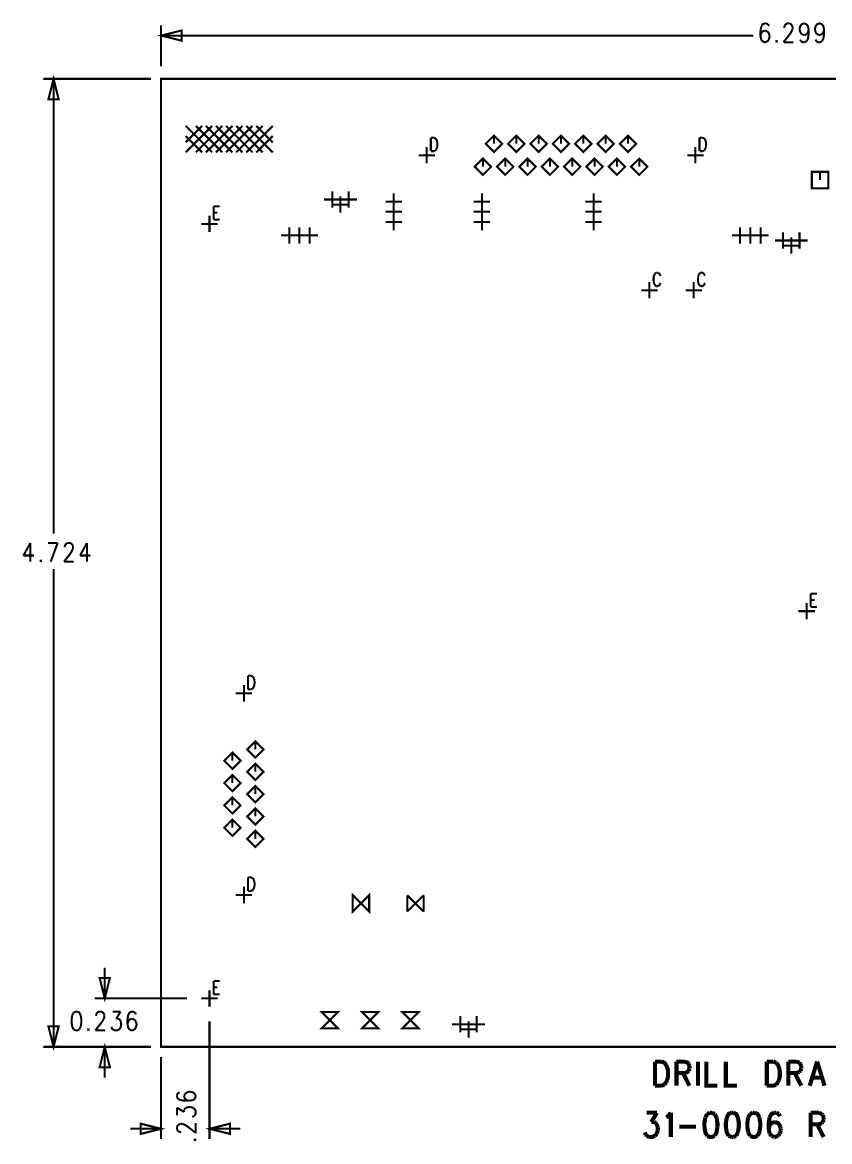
# Model space of a CAD drawing. Extents: x 7.3 to 18.3, y 4.7 to 13.
# Drawn here: x 7.32 to 11.26, y 7.54 to 13 of the extents above; entities that cross this region are included whole.
import ezdxf

# ---------------------------------------------------------------- set-up
doc = ezdxf.new("R2010")
doc.units = 0
doc.layers.add('DD_PHO', color=6, linetype='CONTINUOUS')

msp = doc.modelspace()

# ---------------------------------------------------------------- linework, layer by layer
at = {"layer": 'DD_PHO'}
for points, const_width in [([(8, 12.785), (8, 12.985)], 0.01), ([(8, 12.935), (8.1, 12.96), (8.1, 12.91), (8, 12.935)], 0.01), ([(10.92779, 12.97687), (10.92438, 12.955)], 0.01), ([(10.92438, 12.955), (10.92438, 12.93312)], 0.01), ([(10.92779, 12.94625), (10.92438, 12.93312)], 0.01), ([(10.94484, 12.99437), (10.93461, 12.99), (10.92779, 12.97687)], 0.01), ([(10.94484, 12.95937), (10.93461, 12.955), (10.92779, 12.94625)], 0.01), ([(10.95165, 12.99437), (10.94484, 12.99437)], 0.01), ([(10.94824, 12.95937), (10.94484, 12.95937)], 0.01), ([(10.95847, 12.955), (10.94824, 12.95937)], 0.01), ([(10.96188, 12.99), (10.95165, 12.99437)], 0.01), ([(10.96529, 12.94625), (10.95847, 12.955)], 0.01), ([(10.96529, 12.98125), (10.96188, 12.99)], 0.01), ([(10.9687, 12.93312), (10.96529, 12.94625)], 0.01), ([(11.07097, 12.94625), (11.03688, 12.9025)], 0.01), ([(11.04029, 12.97687), (11.0437, 12.98562)], 0.01), ([(11.04029, 12.9725), (11.04029, 12.97687)], 0.01), ([(11.0437, 12.98562), (11.04711, 12.99), (11.05393, 12.99437)], 0.01), ([(11.05393, 12.99437), (11.06756, 12.99437)], 0.01), ([(11.06756, 12.99437), (11.07438, 12.99)], 0.01), ([(11.07779, 12.95937), (11.07097, 12.94625)], 0.01), ([(11.07438, 12.99), (11.07779, 12.98562)], 0.01), ([(11.07779, 12.98562), (11.0812, 12.97687)], 0.01), ([(11.0812, 12.96812), (11.07779, 12.95937)], 0.01), ([(11.0812, 12.97687), (11.0812, 12.96812)], 0.01), ([(11.11529, 12.96812), (11.1187, 12.98125), (11.12552, 12.99), (11.13574, 12.99437)], 0.01), ([(11.11529, 12.96375), (11.11529, 12.96812)], 0.01), ([(11.1187, 12.95062), (11.11529, 12.96375)], 0.01), ([(11.12552, 12.94187), (11.1187, 12.95062)], 0.01), ([(11.13574, 12.9375), (11.12552, 12.94187)], 0.01), ([(11.13574, 12.99437), (11.13915, 12.99437)], 0.01), ([(11.13915, 12.99437), (11.14938, 12.99)], 0.01), ([(11.14938, 12.94187), (11.13915, 12.9375)], 0.01), ([(11.14938, 12.99), (11.1562, 12.98125), (11.15961, 12.96375), (11.15961, 12.94187)], 0.01), ([(11.1562, 12.95062), (11.14938, 12.94187)], 0.01), ([(11.15961, 12.94187), (11.1562, 12.92), (11.14938, 12.90687)], 0.01), ([(11.15961, 12.96375), (11.1562, 12.95062)], 0.01), ([(11.19029, 12.96812), (11.1937, 12.98125), (11.20052, 12.99), (11.21074, 12.99437)], 0.01), ([(11.19029, 12.96375), (11.19029, 12.96812)], 0.01), ([(11.1937, 12.95062), (11.19029, 12.96375)], 0.01), ([(11.20052, 12.94187), (11.1937, 12.95062)], 0.01), ([(11.21074, 12.9375), (11.20052, 12.94187)], 0.01), ([(11.21074, 12.99437), (11.21415, 12.99437)], 0.01), ([(11.21415, 12.99437), (11.22438, 12.99)], 0.01), ([(11.22438, 12.94187), (11.21415, 12.9375)], 0.01), ([(11.22438, 12.99), (11.2312, 12.98125), (11.23461, 12.96375), (11.23461, 12.94187)], 0.01), ([(11.2312, 12.95062), (11.22438, 12.94187)], 0.01), ([(11.23461, 12.94187), (11.2312, 12.92), (11.22438, 12.90687)], 0.01), ([(11.23461, 12.96375), (11.2312, 12.95062)], 0.01), ([(8, 12.935), (10.88938, 12.935)], 0.01), ([(10.92438, 12.93312), (10.92779, 12.91562)], 0.01), ([(10.92779, 12.91562), (10.93461, 12.90687)], 0.01), ([(10.93461, 12.90687), (10.94484, 12.9025), (10.94824, 12.9025)], 0.01), ([(10.94824, 12.9025), (10.95847, 12.90687)], 0.01), ([(10.95847, 12.90687), (10.96529, 12.91562)], 0.01), ([(10.96529, 12.91562), (10.9687, 12.92875), (10.9687, 12.93312)], 0.01), ([(11.00279, 12.91125), (10.99938, 12.90687)], 0.01), ([(10.99938, 12.90687), (11.00279, 12.9025)], 0.01), ([(11.0062, 12.90687), (11.00279, 12.91125)], 0.01), ([(11.00279, 12.9025), (11.0062, 12.90687)], 0.01), ([(11.03688, 12.9025), (11.08461, 12.9025)], 0.01), ([(11.12211, 12.90687), (11.1187, 12.91562)], 0.01), ([(11.13915, 12.9025), (11.13234, 12.9025), (11.12211, 12.90687)], 0.01), ([(11.13915, 12.9375), (11.13574, 12.9375)], 0.01), ([(11.14938, 12.90687), (11.13915, 12.9025)], 0.01), ([(11.19711, 12.90687), (11.1937, 12.91562)], 0.01), ([(11.21415, 12.9025), (11.20734, 12.9025), (11.19711, 12.90687)], 0.01), ([(11.21415, 12.9375), (11.21074, 12.9375)], 0.01), ([(11.22438, 12.90687), (11.21415, 12.9025)], 0.01), ([(7.951, 12.724), (7.425, 12.724)], 0.01), ([(7.475, 12.724), (7.5, 12.624), (7.45, 12.624), (7.475, 12.724)], 0.01), ([(7.475, 12.724), (7.475, 10.5045)], 0.01), ([(8, 8), (14.299, 8), (14.299, 12.724), (8, 12.724), (8, 8)], 0.01), ([(8, 12.735), (8.00002, 12.735)], 0.001), ([(8.001, 12.724), (8.00102, 12.724)], 0.001), ([(8.12, 12.41421), (8.2, 12.49421)], 0.01), ([(8.12, 12.49421), (8.2, 12.41421)], 0.01), ([(8.16921, 12.41421), (8.24921, 12.49421)], 0.01), ([(8.16921, 12.49421), (8.24921, 12.41421)], 0.01), ([(8.21842, 12.41421), (8.29842, 12.49421)], 0.01), ([(8.21842, 12.49421), (8.29842, 12.41421)], 0.01), ([(8.26763, 12.41421), (8.34763, 12.49421)], 0.01), ([(8.26763, 12.49421), (8.34763, 12.41421)], 0.01), ([(8.31685, 12.41421), (8.39685, 12.49421)], 0.01), ([(8.31685, 12.49421), (8.39685, 12.41421)], 0.01), ([(8.36606, 12.41421), (8.44606, 12.49421)], 0.01), ([(8.36606, 12.49421), (8.44606, 12.41421)], 0.01), ([(8.41527, 12.41421), (8.49527, 12.49421)], 0.01), ([(8.41527, 12.49421), (8.49527, 12.41421)], 0.01), ([(8.46448, 12.41421), (8.54448, 12.49421)], 0.01), ([(8.46448, 12.49421), (8.54448, 12.41421)], 0.01), ([(9.624, 12.367), (9.664, 12.407), (9.624, 12.447), (9.584, 12.407), (9.624, 12.367)], 0.01), ([(9.733, 12.367), (9.773, 12.407), (9.733, 12.447), (9.693, 12.407), (9.733, 12.367)], 0.01), ([(9.842, 12.367), (9.882, 12.407), (9.842, 12.447), (9.802, 12.407), (9.842, 12.367)], 0.01), ([(9.951, 12.367), (9.991, 12.407), (9.951, 12.447), (9.911, 12.407), (9.951, 12.367)], 0.01), ([(10.06, 12.367), (10.1, 12.407), (10.06, 12.447), (10.02, 12.407), (10.06, 12.367)], 0.01), ([(10.169, 12.367), (10.209, 12.407), (10.169, 12.447), (10.129, 12.407), (10.169, 12.367)], 0.01), ([(10.278, 12.367), (10.318, 12.407), (10.278, 12.447), (10.238, 12.407), (10.278, 12.367)], 0.01), ([(8.12, 12.365), (8.2, 12.445)], 0.01), ([(8.12, 12.445), (8.2, 12.365)], 0.01), ([(8.16921, 12.365), (8.24921, 12.445)], 0.01), ([(8.16921, 12.445), (8.24921, 12.365)], 0.01), ([(8.21842, 12.365), (8.29842, 12.445)], 0.01), ([(8.21842, 12.445), (8.29842, 12.365)], 0.01), ([(8.26763, 12.365), (8.34763, 12.445)], 0.01), ([(8.26763, 12.445), (8.34763, 12.365)], 0.01), ([(8.31685, 12.365), (8.39685, 12.445)], 0.01), ([(8.31685, 12.445), (8.39685, 12.365)], 0.01), ([(8.36606, 12.365), (8.44606, 12.445)], 0.01), ([(8.36606, 12.445), (8.44606, 12.365)], 0.01), ([(8.41527, 12.365), (8.49527, 12.445)], 0.01), ([(8.41527, 12.445), (8.49527, 12.365)], 0.01), ([(8.46448, 12.365), (8.54448, 12.445)], 0.01), ([(8.46448, 12.445), (8.54448, 12.365)], 0.01), ([(9.316, 12.43662), (9.316, 12.371)], 0.01), ([(9.316, 12.43662), (9.3319, 12.43662)], 0.01), ([(9.3319, 12.43662), (9.33872, 12.4335)], 0.01), ([(9.33872, 12.4335), (9.34327, 12.42725), (9.34554, 12.421)], 0.01), ([(9.34554, 12.421), (9.34781, 12.41162)], 0.01), ([(9.34781, 12.396), (9.34554, 12.38662)], 0.01), ([(9.34781, 12.41162), (9.34781, 12.396)], 0.01), ([(9.624, 12.407), (9.624, 12.447)], 0.01), ([(9.733, 12.407), (9.733, 12.447)], 0.01), ([(9.842, 12.407), (9.842, 12.447)], 0.01), ([(9.951, 12.407), (9.951, 12.447)], 0.01), ([(10.06, 12.407), (10.06, 12.447)], 0.01), ([(10.169, 12.407), (10.169, 12.447)], 0.01), ([(10.278, 12.407), (10.278, 12.447)], 0.01), ([(10.627, 12.43662), (10.627, 12.371)], 0.01), ([(10.627, 12.43662), (10.6429, 12.43662)], 0.01), ([(10.6429, 12.43662), (10.64972, 12.4335)], 0.01), ([(10.64972, 12.4335), (10.65427, 12.42725), (10.65654, 12.421)], 0.01), ([(10.65654, 12.421), (10.65881, 12.41162)], 0.01), ([(10.65881, 12.396), (10.65654, 12.38662)], 0.01), ([(10.65881, 12.41162), (10.65881, 12.396)], 0.01), ([(9.256, 12.351), (9.336, 12.351)], 0.01), ([(9.296, 12.311), (9.296, 12.391)], 0.01), ([(9.3319, 12.371), (9.316, 12.371)], 0.01), ([(9.33872, 12.37412), (9.3319, 12.371)], 0.01), ([(9.34327, 12.38037), (9.33872, 12.37412)], 0.01), ([(9.34554, 12.38662), (9.34327, 12.38037)], 0.01), ([(10.567, 12.351), (10.647, 12.351)], 0.01), ([(10.607, 12.311), (10.607, 12.391)], 0.01), ([(10.6429, 12.371), (10.627, 12.371)], 0.01), ([(10.64972, 12.37412), (10.6429, 12.371)], 0.01), ([(10.65427, 12.38037), (10.64972, 12.37412)], 0.01), ([(10.65654, 12.38662), (10.65427, 12.38037)], 0.01), ([(9.57, 12.255), (9.61, 12.295), (9.57, 12.335), (9.53, 12.295), (9.57, 12.255)], 0.01), ([(9.57, 12.295), (9.57, 12.335)], 0.01), ([(9.679, 12.255), (9.719, 12.295), (9.679, 12.335), (9.639, 12.295), (9.679, 12.255)], 0.01), ([(9.679, 12.295), (9.679, 12.335)], 0.01), ([(9.788, 12.255), (9.828, 12.295), (9.788, 12.335), (9.748, 12.295), (9.788, 12.255)], 0.01), ([(9.788, 12.295), (9.788, 12.335)], 0.01), ([(9.897, 12.255), (9.937, 12.295), (9.897, 12.335), (9.857, 12.295), (9.897, 12.255)], 0.01), ([(9.897, 12.295), (9.897, 12.335)], 0.01), ([(10.006, 12.255), (10.046, 12.295), (10.006, 12.335), (9.966, 12.295), (10.006, 12.255)], 0.01), ([(10.006, 12.295), (10.006, 12.335)], 0.01), ([(10.115, 12.255), (10.155, 12.295), (10.115, 12.335), (10.075, 12.295), (10.115, 12.255)], 0.01), ([(10.115, 12.295), (10.115, 12.335)], 0.01), ([(10.224, 12.255), (10.264, 12.295), (10.224, 12.335), (10.184, 12.295), (10.224, 12.255)], 0.01), ([(10.224, 12.295), (10.224, 12.335)], 0.01), ([(10.333, 12.255), (10.373, 12.295), (10.333, 12.335), (10.293, 12.295), (10.333, 12.255)], 0.01), ([(10.333, 12.295), (10.333, 12.335)], 0.01), ([(11.175, 12.19), (11.255, 12.19), (11.255, 12.27), (11.175, 12.27), (11.175, 12.19)], 0.01), ([(11.215, 12.23), (11.215, 12.27)], 0.01), ([(8.795, 12.135), (8.875, 12.135)], 0.01), ([(8.835, 12.095), (8.835, 12.175)], 0.01), ([(8.875, 12.07), (8.875, 12.15)], 0.01), ([(8.875, 12.135), (8.955, 12.135)], 0.01), ([(8.915, 12.095), (8.915, 12.175)], 0.01), ([(9.095, 12.125), (9.175, 12.125)], 0.01), ([(9.135, 12.085), (9.135, 12.165)], 0.01), ([(9.525, 12.125), (9.605, 12.125)], 0.01), ([(9.565, 12.085), (9.565, 12.165)], 0.01), ([(10.07, 12.125), (10.15, 12.125)], 0.01), ([(10.11, 12.085), (10.11, 12.165)], 0.01), ([(8.256, 12.10162), (8.256, 12.036)], 0.01), ([(8.256, 12.10162), (8.28554, 12.10162)], 0.01), ([(8.256, 12.07037), (8.27418, 12.07037)], 0.01), ([(8.835, 12.11), (8.915, 12.11)], 0.01), ([(9.095, 12.075), (9.175, 12.075)], 0.01), ([(9.135, 12.035), (9.135, 12.115)], 0.01), ([(9.525, 12.075), (9.605, 12.075)], 0.01), ([(9.565, 12.035), (9.565, 12.115)], 0.01), ([(10.07, 12.075), (10.15, 12.075)], 0.01), ([(10.11, 12.035), (10.11, 12.115)], 0.01), ([(8.196, 12.016), (8.276, 12.016)], 0.01), ([(8.236, 11.976), (8.236, 12.056)], 0.01), ([(8.256, 12.036), (8.28554, 12.036)], 0.01), ([(9.095, 12.025), (9.175, 12.025)], 0.01), ([(9.135, 11.985), (9.135, 12.065)], 0.01), ([(9.525, 12.025), (9.605, 12.025)], 0.01), ([(9.565, 11.985), (9.565, 12.065)], 0.01), ([(10.07, 12.025), (10.15, 12.025)], 0.01), ([(10.11, 11.985), (10.11, 12.065)], 0.01), ([(8.585, 11.96), (8.665, 11.96)], 0.01), ([(8.625, 11.92), (8.625, 12)], 0.01), ([(8.635, 11.96), (8.715, 11.96)], 0.01), ([(8.675, 11.92), (8.675, 12)], 0.01), ([(8.685, 11.96), (8.765, 11.96)], 0.01), ([(8.725, 11.92), (8.725, 12)], 0.01), ([(10.785, 11.96), (10.865, 11.96)], 0.01), ([(10.825, 11.92), (10.825, 12)], 0.01), ([(10.835, 11.96), (10.915, 11.96)], 0.01), ([(10.875, 11.92), (10.875, 12)], 0.01), ([(10.885, 11.96), (10.965, 11.96)], 0.01), ([(10.925, 11.92), (10.925, 12)], 0.01), ([(11.035, 11.895), (11.035, 11.975)], 0.01), ([(11.115, 11.895), (11.115, 11.975)], 0.01), ([(10.995, 11.935), (11.075, 11.935)], 0.01), ([(11.035, 11.91), (11.115, 11.91)], 0.01), ([(11.075, 11.87), (11.075, 11.95)], 0.01), ([(11.075, 11.935), (11.155, 11.935)], 0.01), ([(10.40475, 11.76212), (10.40248, 11.75275), (10.40248, 11.73712)], 0.01), ([(10.40702, 11.76837), (10.40475, 11.76212)], 0.01), ([(10.41157, 11.77462), (10.40702, 11.76837)], 0.01), ([(10.41611, 11.77775), (10.41157, 11.77462)], 0.01), ([(10.4252, 11.77775), (10.41611, 11.77775)], 0.01), ([(10.42975, 11.77462), (10.4252, 11.77775)], 0.01), ([(10.43429, 11.76837), (10.42975, 11.77462)], 0.01), ([(10.43657, 11.76212), (10.43429, 11.76837)], 0.01), ([(10.62128, 11.76212), (10.61901, 11.75275)], 0.01), ([(10.61901, 11.75275), (10.61901, 11.73712)], 0.01), ([(10.62356, 11.76837), (10.62128, 11.76212)], 0.01), ([(10.6281, 11.77462), (10.62356, 11.76837)], 0.01), ([(10.64628, 11.77462), (10.64174, 11.77775), (10.63265, 11.77775), (10.6281, 11.77462)], 0.01), ([(10.65083, 11.76837), (10.64628, 11.77462)], 0.01), ([(10.6531, 11.76212), (10.65083, 11.76837)], 0.01), ([(10.34248, 11.69212), (10.42248, 11.69212)], 0.01), ([(10.38248, 11.65212), (10.38248, 11.73212)], 0.01), ([(10.40248, 11.73712), (10.40475, 11.72775), (10.40702, 11.7215)], 0.01), ([(10.40702, 11.7215), (10.41157, 11.71525), (10.41611, 11.71212)], 0.01), ([(10.41611, 11.71212), (10.4252, 11.71212)], 0.01), ([(10.4252, 11.71212), (10.42975, 11.71525), (10.43429, 11.7215)], 0.01), ([(10.43429, 11.7215), (10.43657, 11.72775)], 0.01), ([(10.55901, 11.69212), (10.63901, 11.69212)], 0.01), ([(10.59901, 11.65212), (10.59901, 11.73212)], 0.01), ([(10.61901, 11.73712), (10.62128, 11.72775)], 0.01), ([(10.62128, 11.72775), (10.62356, 11.7215), (10.6281, 11.71525)], 0.01), ([(10.6281, 11.71525), (10.63265, 11.71212)], 0.01), ([(10.63265, 11.71212), (10.64174, 11.71212)], 0.01), ([(10.64174, 11.71212), (10.64628, 11.71525)], 0.01), ([(10.64628, 11.71525), (10.65083, 11.7215), (10.6531, 11.72775)], 0.01), ([(7.36209, 10.45887), (7.328, 10.39762)], 0.01), ([(7.36209, 10.45887), (7.36209, 10.367)], 0.01), ([(7.44731, 10.45887), (7.49504, 10.45887)], 0.01), ([(7.49504, 10.45887), (7.46095, 10.367)], 0.01), ([(7.52913, 10.44137), (7.53254, 10.45012)], 0.01), ([(7.52913, 10.437), (7.52913, 10.44137)], 0.01), ([(7.53254, 10.45012), (7.53595, 10.4545), (7.54277, 10.45887)], 0.01), ([(7.54277, 10.45887), (7.5564, 10.45887)], 0.01), ([(7.5564, 10.45887), (7.56322, 10.4545)], 0.01), ([(7.56322, 10.4545), (7.56663, 10.45012)], 0.01), ([(7.56663, 10.45012), (7.57004, 10.44137)], 0.01), ([(7.57004, 10.43262), (7.56663, 10.42387)], 0.01), ([(7.57004, 10.44137), (7.57004, 10.43262)], 0.01), ([(7.63822, 10.45887), (7.60413, 10.39762)], 0.01), ([(7.63822, 10.45887), (7.63822, 10.367)], 0.01), ([(7.328, 10.39762), (7.37913, 10.39762)], 0.01), ([(7.41322, 10.37575), (7.40981, 10.37137)], 0.01), ([(7.41663, 10.37137), (7.41322, 10.37575)], 0.01), ([(7.55981, 10.41075), (7.52572, 10.367)], 0.01), ([(7.56663, 10.42387), (7.55981, 10.41075)], 0.01), ([(7.60413, 10.39762), (7.65527, 10.39762)], 0.01), ([(7.40981, 10.37137), (7.41322, 10.367)], 0.01), ([(7.41322, 10.367), (7.41663, 10.37137)], 0.01), ([(7.475, 8), (7.475, 10.332)], 0.01), ([(7.52572, 10.367), (7.57345, 10.367)], 0.01), ([(11.17, 10.21162), (11.17, 10.146)], 0.01), ([(11.17, 10.21162), (11.19954, 10.21162)], 0.01), ([(11.15, 10.086), (11.15, 10.166)], 0.01), ([(11.17, 10.18037), (11.18818, 10.18037)], 0.01), ([(11.11, 10.126), (11.19, 10.126)], 0.01), ([(11.17, 10.146), (11.19954, 10.146)], 0.01), ([(8.424, 9.81062), (8.424, 9.745)], 0.01), ([(8.424, 9.81062), (8.4399, 9.81062)], 0.01), ([(8.4399, 9.81062), (8.44672, 9.8075)], 0.01), ([(8.44672, 9.8075), (8.45127, 9.80125), (8.45354, 9.795)], 0.01), ([(8.45354, 9.795), (8.45581, 9.78562)], 0.01), ([(8.45581, 9.78562), (8.45581, 9.77)], 0.01), ([(8.364, 9.725), (8.444, 9.725)], 0.01), ([(8.404, 9.685), (8.404, 9.765)], 0.01), ([(8.4399, 9.745), (8.424, 9.745)], 0.01), ([(8.44672, 9.74812), (8.4399, 9.745)], 0.01), ([(8.45127, 9.75437), (8.44672, 9.74812)], 0.01), ([(8.45354, 9.76062), (8.45127, 9.75437)], 0.01), ([(8.45581, 9.77), (8.45354, 9.76062)], 0.01), ([(8.46, 9.411), (8.5, 9.451), (8.46, 9.491), (8.42, 9.451), (8.46, 9.411)], 0.01), ([(8.46, 9.451), (8.46, 9.491)], 0.01), ([(8.348, 9.356), (8.388, 9.396), (8.348, 9.436), (8.308, 9.396), (8.348, 9.356)], 0.01), ([(8.348, 9.396), (8.348, 9.436)], 0.01), ([(8.46, 9.302), (8.5, 9.342), (8.46, 9.382), (8.42, 9.342), (8.46, 9.302)], 0.01), ([(8.46, 9.342), (8.46, 9.382)], 0.01), ([(8.348, 9.247), (8.388, 9.287), (8.348, 9.327), (8.308, 9.287), (8.348, 9.247)], 0.01), ([(8.348, 9.287), (8.348, 9.327)], 0.01), ([(8.46, 9.193), (8.5, 9.233), (8.46, 9.273), (8.42, 9.233), (8.46, 9.193)], 0.01), ([(8.46, 9.233), (8.46, 9.273)], 0.01), ([(8.348, 9.138), (8.388, 9.178), (8.348, 9.218), (8.308, 9.178), (8.348, 9.138)], 0.01), ([(8.348, 9.178), (8.348, 9.218)], 0.01), ([(8.46, 9.084), (8.5, 9.124), (8.46, 9.164), (8.42, 9.124), (8.46, 9.084)], 0.01), ([(8.46, 9.124), (8.46, 9.164)], 0.01), ([(8.348, 9.029), (8.388, 9.069), (8.348, 9.109), (8.308, 9.069), (8.348, 9.029)], 0.01), ([(8.348, 9.069), (8.348, 9.109)], 0.01), ([(8.46, 8.975), (8.5, 9.015), (8.46, 9.055), (8.42, 9.015), (8.46, 8.975)], 0.01), ([(8.46, 9.015), (8.46, 9.055)], 0.01), ([(8.424, 8.82662), (8.424, 8.761)], 0.01), ([(8.424, 8.82662), (8.4399, 8.82662)], 0.01), ([(8.4399, 8.82662), (8.44672, 8.8235)], 0.01), ([(8.44672, 8.8235), (8.45127, 8.81725), (8.45354, 8.811)], 0.01), ([(8.45354, 8.811), (8.45581, 8.80162)], 0.01), ([(8.45581, 8.80162), (8.45581, 8.786)], 0.01), ([(8.364, 8.741), (8.444, 8.741)], 0.01), ([(8.404, 8.701), (8.404, 8.781)], 0.01), ([(8.4399, 8.761), (8.424, 8.761)], 0.01), ([(8.44672, 8.76412), (8.4399, 8.761)], 0.01), ([(8.45127, 8.77037), (8.44672, 8.76412)], 0.01), ([(8.45354, 8.77662), (8.45127, 8.77037)], 0.01), ([(8.45581, 8.786), (8.45354, 8.77662)], 0.01), ([(8.935, 8.66), (9.015, 8.74), (9.015, 8.66), (8.935, 8.74), (8.935, 8.66)], 0.01), ([(9.20074, 8.66), (9.28074, 8.74)], 0.01), ([(9.28074, 8.66), (9.20074, 8.74)], 0.01), ([(9.20074, 8.74), (9.20074, 8.66)], 0.01), ([(9.28074, 8.74), (9.28074, 8.66)], 0.01), ([(7.725, 8.236), (7.725, 8.386)], 0.01), ([(7.725, 8.236), (7.7, 8.336), (7.75, 8.336), (7.725, 8.236)], 0.01), ([(8.256, 8.32162), (8.256, 8.256)], 0.01), ([(8.256, 8.32162), (8.28554, 8.32162)], 0.01), ([(8.236, 8.196), (8.236, 8.276)], 0.01), ([(8.256, 8.29037), (8.27418, 8.29037)], 0.01), ([(8.256, 8.256), (8.28554, 8.256)], 0.01), ([(8.126, 8.236), (7.675, 8.236)], 0.01), ([(8.176, 8.236), (8.17602, 8.236)], 0.001), ([(8.196, 8.236), (8.276, 8.236)], 0.01), ([(7.5664, 8.15437), (7.563, 8.1325), (7.563, 8.11937)], 0.01), ([(7.57322, 8.1675), (7.5664, 8.15437)], 0.01), ([(7.58345, 8.17187), (7.57322, 8.1675)], 0.01), ([(7.59027, 8.17187), (7.58345, 8.17187)], 0.01), ([(7.60731, 8.15437), (7.6005, 8.1675), (7.59027, 8.17187)], 0.01), ([(7.61072, 8.1325), (7.60731, 8.15437)], 0.01), ([(7.71981, 8.13687), (7.713, 8.12375), (7.6789, 8.08)], 0.01), ([(7.68231, 8.15437), (7.68572, 8.16312)], 0.01), ([(7.68231, 8.15), (7.68231, 8.15437)], 0.01), ([(7.68572, 8.16312), (7.68913, 8.1675)], 0.01), ([(7.68913, 8.1675), (7.69595, 8.17187)], 0.01), ([(7.69595, 8.17187), (7.70959, 8.17187)], 0.01), ([(7.70959, 8.17187), (7.7164, 8.1675)], 0.01), ([(7.7164, 8.1675), (7.71981, 8.16312)], 0.01), ([(7.71981, 8.16312), (7.72322, 8.15437)], 0.01), ([(7.72322, 8.14562), (7.71981, 8.13687)], 0.01), ([(7.72322, 8.15437), (7.72322, 8.14562)], 0.01), ([(7.76413, 8.17187), (7.80163, 8.17187)], 0.01), ([(7.80163, 8.17187), (7.78118, 8.13687)], 0.01), ([(7.78118, 8.13687), (7.7914, 8.13687)], 0.01), ([(7.7914, 8.13687), (7.79822, 8.1325)], 0.01), ([(7.83913, 8.15437), (7.83572, 8.1325)], 0.01), ([(7.85618, 8.17187), (7.84595, 8.1675), (7.83913, 8.15437)], 0.01), ([(7.85618, 8.13687), (7.84595, 8.1325), (7.83913, 8.12375)], 0.01), ([(7.863, 8.17187), (7.85618, 8.17187)], 0.01), ([(7.85959, 8.13687), (7.85618, 8.13687)], 0.01), ([(7.86981, 8.1325), (7.85959, 8.13687)], 0.01), ([(7.87322, 8.1675), (7.863, 8.17187)], 0.01), ([(7.87663, 8.15875), (7.87322, 8.1675)], 0.01), ([(8.236, 8.175), (8.23602, 8.175)], 0.001), ([(8.78315, 8.09), (8.86315, 8.09), (8.78315, 8.17), (8.86315, 8.17), (8.78315, 8.09)], 0.01), ([(8.98, 8.09), (9.06, 8.09), (8.98, 8.17), (9.06, 8.17), (8.98, 8.09)], 0.01), ([(9.17685, 8.09), (9.25685, 8.09), (9.17685, 8.17), (9.25685, 8.17), (9.17685, 8.09)], 0.01), ([(9.46, 8.07), (9.46, 8.15)], 0.01), ([(9.54, 8.07), (9.54, 8.15)], 0.01), ([(7.475, 8), (7.45, 8.1), (7.5, 8.1), (7.475, 8)], 0.01), ([(7.563, 8.11937), (7.5664, 8.0975)], 0.01), ([(7.5664, 8.0975), (7.57322, 8.08437)], 0.01), ([(7.57322, 8.08437), (7.58345, 8.08), (7.59027, 8.08), (7.6005, 8.08437)], 0.01), ([(7.6005, 8.08437), (7.60731, 8.0975)], 0.01), ([(7.60731, 8.0975), (7.61072, 8.11937)], 0.01), ([(7.61072, 8.11937), (7.61072, 8.1325)], 0.01), ([(7.64481, 8.08875), (7.6414, 8.08437)], 0.01), ([(7.6414, 8.08437), (7.64481, 8.08)], 0.01), ([(7.64822, 8.08437), (7.64481, 8.08875)], 0.01), ([(7.64481, 8.08), (7.64822, 8.08437)], 0.01), ([(7.6789, 8.08), (7.72663, 8.08)], 0.01), ([(7.76072, 8.08875), (7.75731, 8.0975)], 0.01), ([(7.76413, 8.08437), (7.76072, 8.08875)], 0.01), ([(7.79481, 8.08437), (7.78459, 8.08), (7.77436, 8.08), (7.76413, 8.08437)], 0.01), ([(7.80163, 8.09312), (7.79481, 8.08437)], 0.01), ([(7.79822, 8.1325), (7.80163, 8.12812)], 0.01), ([(7.80163, 8.12812), (7.80504, 8.115)], 0.01), ([(7.80504, 8.10625), (7.80163, 8.09312)], 0.01), ([(7.80504, 8.115), (7.80504, 8.10625)], 0.01), ([(7.83572, 8.1325), (7.83572, 8.11062)], 0.01), ([(7.83913, 8.12375), (7.83572, 8.11062)], 0.01), ([(7.83572, 8.11062), (7.83913, 8.09312)], 0.01), ([(7.83913, 8.09312), (7.84595, 8.08437)], 0.01), ([(7.84595, 8.08437), (7.85618, 8.08), (7.85959, 8.08), (7.86981, 8.08437)], 0.01), ([(7.87663, 8.12375), (7.86981, 8.1325)], 0.01), ([(7.86981, 8.08437), (7.87663, 8.09312)], 0.01), ([(7.88004, 8.11062), (7.87663, 8.12375)], 0.01), ([(7.87663, 8.09312), (7.88004, 8.10625)], 0.01), ([(7.88004, 8.10625), (7.88004, 8.11062)], 0.01), ([(8.236, 8.125), (8.236, 7.55)], 0.01), ([(9.42, 8.11), (9.5, 8.11)], 0.01), ([(9.46, 8.085), (9.54, 8.085)], 0.01), ([(9.5, 8.045), (9.5, 8.125)], 0.01), ([(9.5, 8.11), (9.58, 8.11)], 0.01), ([(7.95, 8), (7.425, 8)], 0.01), ([(7.725, 8), (7.75, 7.9), (7.7, 7.9), (7.725, 8)], 0.01), ([(7.725, 8), (7.725, 7.85)], 0.01), ([(8, 8), (8.00002, 8)], 0.001), ([(8, 8), (8.00002, 8)], 0.001), ([(8, 8), (8.00002, 8)], 0.001), ([(8, 7.95), (8, 7.55)], 0.01), ([(10.41, 7.92812), (10.41, 7.81)], 0.02), ([(10.41, 7.92812), (10.44181, 7.92812)], 0.02), ([(10.44181, 7.92812), (10.45545, 7.9225), (10.46454, 7.91125)], 0.02), ([(10.46454, 7.91125), (10.46909, 7.9), (10.47363, 7.88312)], 0.02), ([(10.51454, 7.92812), (10.51454, 7.81)], 0.02), ([(10.51454, 7.92812), (10.55545, 7.92812)], 0.02), ([(10.55545, 7.92812), (10.56909, 7.9225), (10.57363, 7.91687)], 0.02), ([(10.57363, 7.91687), (10.57818, 7.90562)], 0.02), ([(10.61909, 7.92812), (10.61909, 7.81)], 0.02), ([(10.66, 7.92812), (10.66, 7.81), (10.71454, 7.81)], 0.02), ([(10.75545, 7.92812), (10.75545, 7.81), (10.81, 7.81)], 0.02), ([(10.95545, 7.92812), (10.95545, 7.81)], 0.02), ([(10.95545, 7.92812), (10.98727, 7.92812)], 0.02), ([(10.98727, 7.92812), (11.0009, 7.9225)], 0.02), ([(11.0009, 7.9225), (11.01, 7.91125), (11.01454, 7.9)], 0.02), ([(11.06, 7.92812), (11.06, 7.81)], 0.02), ([(11.06, 7.92812), (11.1009, 7.92812)], 0.02), ([(11.1009, 7.92812), (11.11454, 7.9225)], 0.02), ([(11.11454, 7.9225), (11.11909, 7.91687)], 0.02), ([(11.11909, 7.91687), (11.12363, 7.90562)], 0.02), ([(11.2009, 7.92812), (11.16454, 7.81)], 0.02), ([(11.2009, 7.92812), (11.23727, 7.81)], 0.02), ([(10.47363, 7.88312), (10.47363, 7.855)], 0.02), ([(10.55545, 7.87187), (10.51454, 7.87187)], 0.02), ([(10.54636, 7.87187), (10.57818, 7.81)], 0.02), ([(10.57363, 7.88312), (10.56909, 7.8775), (10.55545, 7.87187)], 0.02), ([(10.57818, 7.89437), (10.57363, 7.88312)], 0.02), ([(10.57818, 7.90562), (10.57818, 7.89437)], 0.02), ([(11.01454, 7.9), (11.01909, 7.88312)], 0.02), ([(11.01909, 7.88312), (11.01909, 7.855), (11.01454, 7.83812)], 0.02), ([(11.1009, 7.87187), (11.06, 7.87187)], 0.02), ([(11.09181, 7.87187), (11.12363, 7.81)], 0.02), ([(11.11454, 7.8775), (11.1009, 7.87187)], 0.02), ([(11.11909, 7.88312), (11.11454, 7.8775)], 0.02), ([(11.12363, 7.89437), (11.11909, 7.88312)], 0.02), ([(11.12363, 7.90562), (11.12363, 7.89437)], 0.02), ([(10.44181, 7.81), (10.41, 7.81)], 0.02), ([(10.45545, 7.81562), (10.44181, 7.81)], 0.02), ([(10.46454, 7.82687), (10.45545, 7.81562)], 0.02), ([(10.46909, 7.83812), (10.46454, 7.82687)], 0.02), ([(10.47363, 7.855), (10.46909, 7.83812)], 0.02), ([(11.0009, 7.81562), (10.98727, 7.81), (10.95545, 7.81)], 0.02), ([(11.01, 7.82687), (11.0009, 7.81562)], 0.02), ([(11.01454, 7.83812), (11.01, 7.82687)], 0.02), ([(11.17818, 7.84937), (11.22363, 7.84937)], 0.02), ([(8.0815, 7.77422), (8.07712, 7.764)], 0.01), ([(8.07712, 7.764), (8.07712, 7.75718)], 0.01), ([(8.07712, 7.75718), (8.0815, 7.74695), (8.09462, 7.74013)], 0.01), ([(8.09025, 7.77763), (8.0815, 7.77422)], 0.01), ([(8.1165, 7.77081), (8.11212, 7.76059)], 0.01), ([(8.11212, 7.76059), (8.11212, 7.75718)], 0.01), ([(8.11212, 7.75718), (8.1165, 7.74695), (8.12525, 7.74013)], 0.01), ([(8.12525, 7.77763), (8.1165, 7.77081)], 0.01), ([(8.13837, 7.78104), (8.12525, 7.77763)], 0.01), ([(8.14275, 7.78104), (8.13837, 7.78104)], 0.01), ([(8.15587, 7.77763), (8.14275, 7.78104)], 0.01), ([(8.16462, 7.77081), (8.15587, 7.77763)], 0.01), ([(8.16462, 7.74695), (8.169, 7.75718), (8.169, 7.76059), (8.16462, 7.77081)], 0.01), ([(8.07712, 7.66513), (8.07712, 7.70263)], 0.01), ([(8.07712, 7.70263), (8.11212, 7.68218)], 0.01), ([(8.09462, 7.74013), (8.1165, 7.73672)], 0.01), ([(8.11212, 7.6924), (8.1165, 7.69922)], 0.01), ([(8.1165, 7.73672), (8.13837, 7.73672)], 0.01), ([(8.1165, 7.69922), (8.12087, 7.70263)], 0.01), ([(8.12087, 7.70263), (8.134, 7.70604)], 0.01), ([(8.12525, 7.74013), (8.13837, 7.73672)], 0.01), ([(8.134, 7.70604), (8.14275, 7.70604)], 0.01), ([(8.13837, 7.73672), (8.15587, 7.74013)], 0.01), ([(8.14275, 7.70604), (8.15587, 7.70263)], 0.01), ([(8.15587, 7.74013), (8.16462, 7.74695)], 0.01), ([(8.15587, 7.70263), (8.16462, 7.69581)], 0.01), ([(8.11212, 7.68218), (8.11212, 7.6924)], 0.01), ([(8.16025, 7.66172), (8.1515, 7.65831)], 0.01), ([(8.16462, 7.66513), (8.16025, 7.66172)], 0.01), ([(8.16462, 7.69581), (8.169, 7.68559), (8.169, 7.67536), (8.16462, 7.66513)], 0.01), ([(10.36909, 7.67812), (10.41909, 7.67812)], 0.02), ([(10.41909, 7.67812), (10.39181, 7.63312)], 0.02), ([(10.46454, 7.65562), (10.47363, 7.66125)], 0.02), ([(10.47363, 7.66125), (10.48727, 7.67812)], 0.02), ([(10.48727, 7.67812), (10.48727, 7.56)], 0.02), ([(10.65545, 7.65562), (10.6509, 7.6275)], 0.02), ([(10.66454, 7.6725), (10.65545, 7.65562)], 0.02), ([(10.67818, 7.67812), (10.66454, 7.6725)], 0.02), ([(10.68727, 7.67812), (10.67818, 7.67812)], 0.02), ([(10.7009, 7.6725), (10.68727, 7.67812)], 0.02), ([(10.71, 7.65562), (10.7009, 7.6725)], 0.02), ([(10.71454, 7.6275), (10.71, 7.65562)], 0.02), ([(10.76, 7.65562), (10.75545, 7.6275), (10.75545, 7.61062)], 0.02), ([(10.78272, 7.67812), (10.76909, 7.6725), (10.76, 7.65562)], 0.02), ([(10.79181, 7.67812), (10.78272, 7.67812)], 0.02), ([(10.81454, 7.65562), (10.80545, 7.6725), (10.79181, 7.67812)], 0.02), ([(10.81909, 7.61062), (10.81909, 7.6275), (10.81454, 7.65562)], 0.02), ([(10.86454, 7.65562), (10.86, 7.6275), (10.86, 7.61062)], 0.02), ([(10.87363, 7.6725), (10.86454, 7.65562)], 0.02), ([(10.88727, 7.67812), (10.87363, 7.6725)], 0.02), ([(10.89636, 7.67812), (10.88727, 7.67812)], 0.02), ([(10.91909, 7.65562), (10.91, 7.6725), (10.89636, 7.67812)], 0.02), ([(10.92363, 7.6275), (10.91909, 7.65562)], 0.02), ([(10.96909, 7.65562), (10.96454, 7.6275)], 0.02), ([(10.99181, 7.67812), (10.97818, 7.6725), (10.96909, 7.65562)], 0.02), ([(11.0009, 7.67812), (10.99181, 7.67812)], 0.02), ([(11.01454, 7.6725), (11.0009, 7.67812)], 0.02), ([(11.01909, 7.66125), (11.01454, 7.6725)], 0.02), ([(11.16909, 7.67812), (11.16909, 7.56)], 0.02), ([(11.16909, 7.67812), (11.21, 7.67812)], 0.02), ([(11.21, 7.67812), (11.22363, 7.6725)], 0.02), ([(11.22363, 7.6725), (11.22818, 7.66687)], 0.02), ([(11.22818, 7.66687), (11.23272, 7.65562)], 0.02), ([(11.23272, 7.64437), (11.22818, 7.63312)], 0.02), ([(11.23272, 7.65562), (11.23272, 7.64437)], 0.02), ([(8, 7.6), (7.85, 7.6)], 0.01), ([(8, 7.6), (7.9, 7.575), (7.9, 7.625), (8, 7.6)], 0.01), ([(8.07712, 7.61059), (8.0815, 7.6174)], 0.01), ([(8.07712, 7.59695), (8.07712, 7.61059)], 0.01), ([(8.0815, 7.59013), (8.07712, 7.59695)], 0.01), ([(8.0815, 7.6174), (8.08587, 7.62081)], 0.01), ([(8.08587, 7.58672), (8.0815, 7.59013)], 0.01), ([(8.08587, 7.62081), (8.09462, 7.62422)], 0.01), ([(8.09462, 7.62422), (8.10337, 7.62422)], 0.01), ([(8.10337, 7.62422), (8.11212, 7.62081)], 0.01), ([(8.11212, 7.62081), (8.12525, 7.614), (8.169, 7.5799)], 0.01), ([(8.169, 7.5799), (8.169, 7.62763)], 0.01), ([(8.236, 7.6), (8.336, 7.625), (8.336, 7.575), (8.236, 7.6)], 0.01), ([(8.236, 7.6), (8.386, 7.6)], 0.01), ([(10.36454, 7.57125), (10.36, 7.5825)], 0.02), ([(10.39181, 7.63312), (10.40545, 7.63312)], 0.02), ([(10.40545, 7.63312), (10.41454, 7.6275)], 0.02), ([(10.41454, 7.6275), (10.41909, 7.62187)], 0.02), ([(10.41909, 7.62187), (10.42363, 7.605)], 0.02), ([(10.42363, 7.59375), (10.41909, 7.57687)], 0.02), ([(10.42363, 7.605), (10.42363, 7.59375)], 0.02), ([(10.52818, 7.61062), (10.61, 7.61062)], 0.02), ([(10.6509, 7.6275), (10.6509, 7.61062)], 0.02), ([(10.6509, 7.61062), (10.65545, 7.5825), (10.66454, 7.56562)], 0.02), ([(10.7009, 7.56562), (10.71, 7.5825), (10.71454, 7.61062)], 0.02), ([(10.71454, 7.61062), (10.71454, 7.6275)], 0.02), ([(10.75545, 7.61062), (10.76, 7.5825), (10.76909, 7.56562)], 0.02), ([(10.80545, 7.56562), (10.81454, 7.5825)], 0.02), ([(10.81454, 7.5825), (10.81909, 7.61062)], 0.02), ([(10.86, 7.61062), (10.86454, 7.5825)], 0.02), ([(10.86454, 7.5825), (10.87363, 7.56562)], 0.02), ([(10.91, 7.56562), (10.91909, 7.5825), (10.92363, 7.61062)], 0.02), ([(10.92363, 7.61062), (10.92363, 7.6275)], 0.02), ([(10.99181, 7.63312), (10.97818, 7.6275), (10.96909, 7.61625), (10.96454, 7.59937)], 0.02), ([(10.96454, 7.6275), (10.96454, 7.59937)], 0.02), ([(10.96454, 7.59937), (10.96909, 7.57687)], 0.02), ([(10.99636, 7.63312), (10.99181, 7.63312)], 0.02), ([(11.02363, 7.59937), (11.01909, 7.61625), (11.01, 7.6275), (10.99636, 7.63312)], 0.02), ([(11.01909, 7.57687), (11.02363, 7.59375)], 0.02), ([(11.02363, 7.59375), (11.02363, 7.59937)], 0.02), ([(11.21, 7.62187), (11.16909, 7.62187)], 0.02), ([(11.2009, 7.62187), (11.23272, 7.56)], 0.02), ([(11.22363, 7.6275), (11.21, 7.62187)], 0.02), ([(11.22818, 7.63312), (11.22363, 7.6275)], 0.02), ([(8.09462, 7.58331), (8.08587, 7.58672)], 0.01), ([(8.099, 7.58331), (8.09462, 7.58331)], 0.01), ([(8.16462, 7.54922), (8.16025, 7.54581)], 0.01), ([(8.16025, 7.54581), (8.16462, 7.5424)], 0.01), ([(8.169, 7.54581), (8.16462, 7.54922)], 0.01), ([(8.16462, 7.5424), (8.169, 7.54581)], 0.01), ([(10.36909, 7.56562), (10.36454, 7.57125)], 0.02), ([(10.38272, 7.56), (10.36909, 7.56562)], 0.02), ([(10.41, 7.56562), (10.39636, 7.56), (10.38272, 7.56)], 0.02), ([(10.41909, 7.57687), (10.41, 7.56562)], 0.02), ([(10.66454, 7.56562), (10.67818, 7.56), (10.68727, 7.56), (10.7009, 7.56562)], 0.02), ([(10.76909, 7.56562), (10.78272, 7.56)], 0.02), ([(10.78272, 7.56), (10.79181, 7.56)], 0.02), ([(10.79181, 7.56), (10.80545, 7.56562)], 0.02), ([(10.87363, 7.56562), (10.88727, 7.56), (10.89636, 7.56), (10.91, 7.56562)], 0.02), ([(10.96909, 7.57687), (10.97818, 7.56562)], 0.02), ([(10.97818, 7.56562), (10.99181, 7.56)], 0.02), ([(10.99181, 7.56), (10.99636, 7.56), (11.01, 7.56562)], 0.02), ([(11.01, 7.56562), (11.01909, 7.57687)], 0.02)]:
    msp.add_lwpolyline(points, dxfattribs=dict(at, const_width=const_width))

doc.saveas('drawing.dxf')
